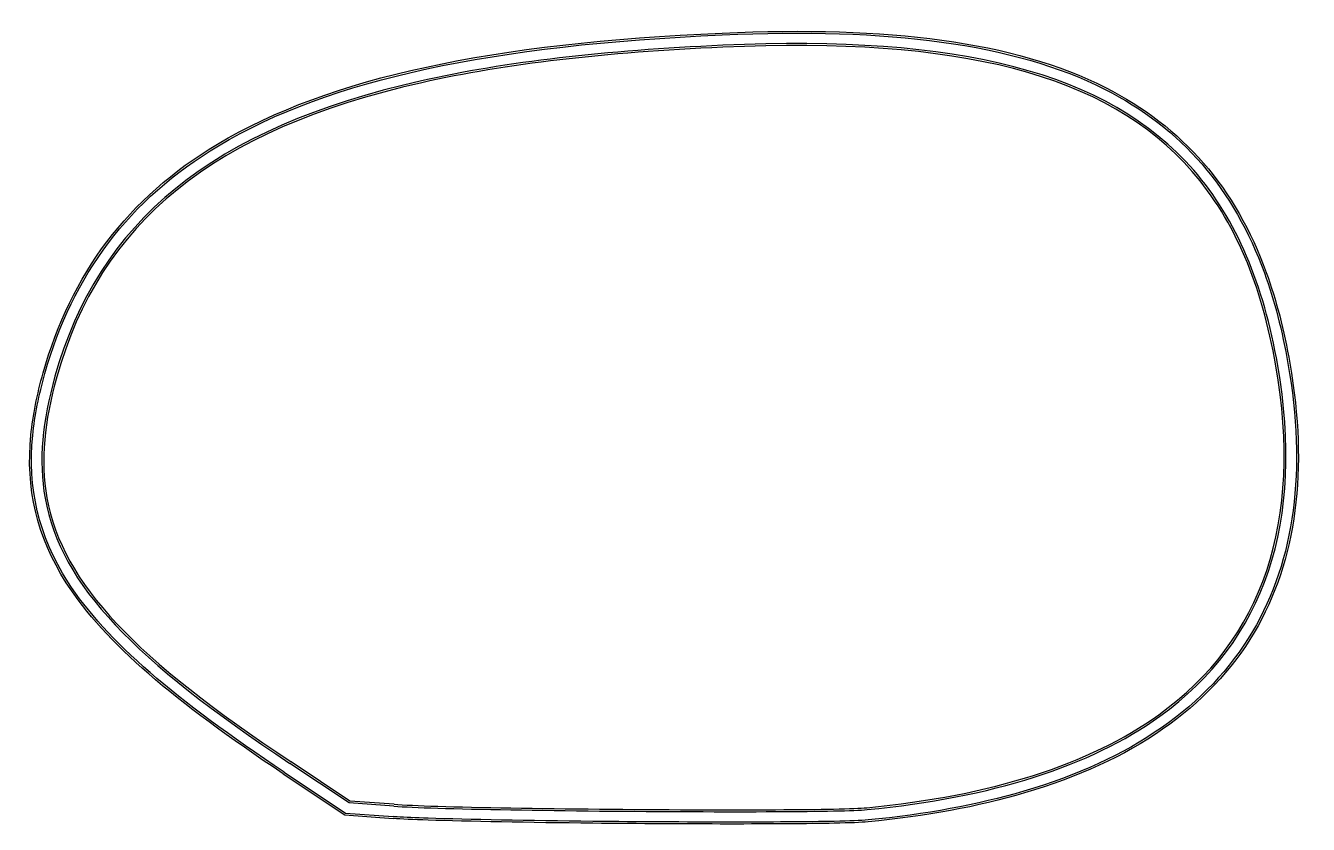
# Model space of a CAD drawing. Header units: millimetres. Extents: x -33.3 to 20.8, y -21.5 to 12.3.
import ezdxf

# ---------------------------------------------------------------- set-up
doc = ezdxf.new("R2010")
doc.units = ezdxf.units.MM
doc.layers.get('0').update_dxf_attribs({"linetype": 'CONTINUOUS'})

msp = doc.modelspace()

# ---------------------------------------------------------------- linework, layer by layer
for p, q in [((-19.682, -20.562), (-22.181, -18.895)), ((-19.655, -20.483), (-22.137, -18.829)), ((-22.47, -19.328), (-19.857, -21.07)), ((-22.425, -19.261), (-19.83, -20.992)), ((-17.787, -20.7), (-19.682, -20.562)), ((-17.781, -20.62), (-19.655, -20.483)), ((-19.857, -21.07), (-17.825, -21.219)), ((-19.83, -20.992), (-17.819, -21.139))]:
    msp.add_line(p, q)
for points, knots in [([(-32.611, -2.4), (-31.441, 1.762), (-29.048, 4.992), (-25.242, 7.267), (-20.482, 10.112), (-13.583, 11.533), (-3.922, 11.958)], [0, 0, 0, 0, 0.444361, 0.444361, 0.444361, 0.9999997, 0.9999997, 0.9999997, 0.9999997]), ([(-3.922, 11.958), (3.124, 12.268), (8.396, 11.613), (12.272, 9.659), (15.548, 8.008), (17.778, 5.39), (19.066, 1.849), (19.494, 0.672), (19.823, -0.607), (20.065, -1.992)], [0, 0, 0, 0, 0.4702225, 0.4702225, 0.4702225, 0.867837, 0.867837, 0.867837, 0.9999997, 0.9999997, 0.9999997, 0.9999997]), ([(-3.918, 11.878), (3.121, 12.188), (8.379, 11.531), (12.236, 9.588), (15.495, 7.946), (17.709, 5.347), (18.991, 1.822), (19.417, 0.65), (19.745, -0.625), (19.986, -2.006)], [0, 0, 0, 0, 0.4702225, 0.4702225, 0.4702225, 0.867837, 0.867837, 0.867837, 0.9999997, 0.9999997, 0.9999997, 0.9999997]), ([(-32.534, -2.421), (-31.369, 1.724), (-28.991, 4.933), (-25.201, 7.198), (-20.46, 10.032), (-13.573, 11.454), (-3.918, 11.878)], [0, 0, 0, 0, 0.444361, 0.444361, 0.444361, 0.9999997, 0.9999997, 0.9999997, 0.9999997]), ([(-3.899, 11.439), (-8.858, 11.221), (-13.073, 10.735), (-16.629, 9.937), (-25.487, 7.95), (-30.28, 3.974), (-32.11, -2.54)], [-1, -1, -1, -1, -0.7135506, -0.7135506, -0.7135506, -0.0000002, -0.0000002, -0.0000002, -0.0000002]), ([(19.552, -2.082), (18.956, 1.34), (17.819, 4.071), (16.002, 6.158), (12.354, 10.345), (6.037, 11.876), (-3.899, 11.439)], [-1, -1, -1, -1, -0.6673549, -0.6673549, -0.6673549, -0.0000001, -0.0000001, -0.0000001, -0.0000001]), ([(19.474, -2.095), (18.879, 1.317), (17.747, 4.032), (15.941, 6.106), (12.318, 10.266), (6.031, 11.795), (-3.895, 11.359)], [-1, -1, -1, -1, -0.6673549, -0.6673549, -0.6673549, -0.0000001, -0.0000001, -0.0000001, -0.0000001]), ([(-3.895, 11.359), (-8.852, 11.141), (-13.062, 10.655), (-16.611, 9.859), (-25.453, 7.875), (-30.21, 3.925), (-32.033, -2.562)], [-1, -1, -1, -1, -0.7135506, -0.7135506, -0.7135506, -0.0000002, -0.0000002, -0.0000002, -0.0000002]), ([(2.192, -20.764), (7.47, -20.253), (11.59, -18.942), (14.523, -16.837), (18.943, -13.666), (20.622, -8.683), (19.474, -2.095)], [-1, -1, -1, -1, -0.6010988, -0.6010988, -0.6010988, -0.0000001, -0.0000001, -0.0000001, -0.0000001]), ([(2.2, -20.843), (7.486, -20.331), (11.621, -19.018), (14.57, -16.902), (19.014, -13.713), (20.705, -8.689), (19.552, -2.082)], [-1, -1, -1, -1, -0.6010988, -0.6010988, -0.6010988, -0.0000001, -0.0000001, -0.0000001, -0.0000001]), ([(19.986, -2.006), (20.765, -6.476), (20.283, -10.29), (18.487, -13.322), (16.611, -16.489), (13.335, -18.742), (8.831, -20.066), (6.871, -20.641), (4.675, -21.046), (2.242, -21.281)], [0, 0, 0, 0, 0.400191, 0.400191, 0.400191, 0.818159, 0.818159, 0.818159, 1, 1, 1, 1]), ([(20.065, -1.992), (20.846, -6.475), (20.363, -10.31), (18.555, -13.363), (16.667, -16.551), (13.371, -18.815), (8.854, -20.142), (6.888, -20.72), (4.687, -21.125), (2.25, -21.361)], [0, 0, 0, 0, 0.400191, 0.400191, 0.400191, 0.818159, 0.818159, 0.818159, 1, 1, 1, 1]), ([(-22.47, -19.328), (-27.042, -16.279), (-29.981, -13.83), (-31.631, -11.263), (-32.892, -9.301), (-33.349, -7.247), (-33.129, -5.029), (-33.045, -4.183), (-32.867, -3.312), (-32.611, -2.4)], [0.0003107, 0.0003107, 0.0003107, 0.0003107, 0.4863225, 0.4863225, 0.4863225, 0.858355, 0.858355, 0.858355, 0.9999987, 0.9999987, 0.9999987, 0.9999987]), ([(-22.425, -19.261), (-26.995, -16.215), (-29.924, -13.77), (-31.563, -11.22), (-32.815, -9.272), (-33.268, -7.239), (-33.049, -5.037), (-32.966, -4.197), (-32.789, -3.33), (-32.534, -2.421)], [0.0003108, 0.0003108, 0.0003108, 0.0003108, 0.4863225, 0.4863225, 0.4863225, 0.858355, 0.858355, 0.858355, 0.9999987, 0.9999987, 0.9999987, 0.9999987]), ([(-32.11, -2.54), (-32.64, -4.424), (-32.813, -6.097), (-32.527, -7.686), (-31.861, -11.392), (-28.732, -14.527), (-22.181, -18.895)], [-0.9999999, -0.9999999, -0.9999999, -0.9999999, -0.7000662, -0.7000662, -0.7000662, -0.0003111, -0.0003111, -0.0003111, -0.0003111]), ([(-32.033, -2.562), (-32.56, -4.438), (-32.732, -6.098), (-32.449, -7.671), (-31.788, -11.343), (-28.682, -14.464), (-22.137, -18.829)], [-1, -1, -1, -1, -0.7000662, -0.7000662, -0.7000662, -0.0003111, -0.0003111, -0.0003111, -0.0003111]), ([(-17.787, -20.7), (-17.381, -20.73), (-16.744, -20.757), (-15.938, -20.782), (-12.48, -20.888), (-5.918, -20.949), (-1.663, -20.928), (0.248, -20.918), (1.673, -20.894), (2.2, -20.843)], [-0.9999989, -0.9999989, -0.9999989, -0.9999989, -0.8613636, -0.8613636, -0.8613636, -0.2669914, -0.2669914, -0.2669914, 0, 0, 0, 0]), ([(-17.781, -20.62), (-17.378, -20.65), (-16.742, -20.677), (-15.936, -20.702), (-12.48, -20.808), (-5.918, -20.869), (-1.663, -20.848), (0.247, -20.838), (1.677, -20.814), (2.192, -20.764)], [-1, -1, -1, -1, -0.861364, -0.861364, -0.861364, -0.266991, -0.266991, -0.266991, 0, 0, 0, 0]), ([(2.25, -21.361), (1.945, -21.39), (1.477, -21.406), (0.814, -21.42), (-1.387, -21.466), (-5.518, -21.46), (-9.382, -21.42), (-12.09, -21.391), (-14.662, -21.346), (-16.344, -21.289), (-16.971, -21.267), (-17.472, -21.244), (-17.825, -21.219), (-17.825, -21.219), (-17.825, -21.219), (-17.825, -21.219)], [0, 0, 0, 0, 0.132893, 0.132893, 0.132893, 0.574691, 0.574691, 0.574691, 0.884398, 0.884398, 0.884398, 1, 1, 1, 1.000005, 1.000005, 1.000005, 1.000005]), ([(2.242, -21.281), (1.942, -21.31), (1.475, -21.326), (0.812, -21.34), (-1.387, -21.386), (-5.517, -21.38), (-9.381, -21.34), (-12.089, -21.311), (-14.661, -21.266), (-16.341, -21.209), (-16.874, -21.19), (-17.315, -21.171), (-17.651, -21.15), (-17.71, -21.146), (-17.765, -21.143), (-17.819, -21.139)], [0, 0, 0, 0, 0.132893, 0.132893, 0.132893, 0.574691, 0.574691, 0.574691, 0.884398, 0.884398, 0.884398, 0.982644, 0.982644, 0.982644, 1.000005, 1.000005, 1.000005, 1.000005])]:
    msp.add_open_spline(points, degree=3, knots=knots)

doc.saveas('drawing.dxf')
